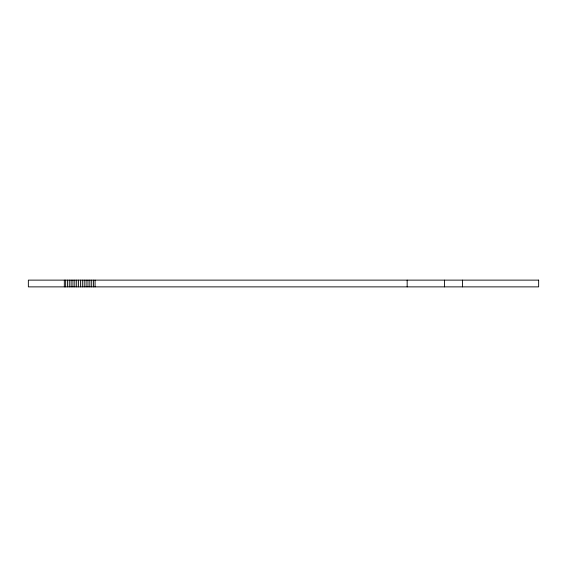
<?xml version="1.0" encoding="UTF-8"?>
<svg xmlns="http://www.w3.org/2000/svg" width="567" height="567" viewBox="0 0 567 567"><rect width="100%" height="100%" fill="white"/><g stroke="black" fill="none" stroke-linecap="round" stroke-linejoin="round"><path stroke-width="0.85" d="M462.466 280.126L462.466 286.874M444.471 280.126L444.471 286.874M407.163 280.126L407.163 286.874M95.079 280.126L95.079 286.874M93.548 280.126L93.548 286.874M91.698 280.126L91.698 286.874M89.841 280.126L89.841 286.874M87.97 280.126L87.97 286.874M86.092 280.126L86.092 286.874M84.207 280.126L84.207 286.874M82.328 280.126L82.328 286.874M80.443 280.126L80.443 286.874M78.558 280.126L78.558 286.874M76.687 280.126L76.687 286.874M74.816 280.126L74.816 286.874M72.952 280.126L72.952 286.874M71.102 280.126L71.102 286.874M69.266 280.126L69.266 286.874M67.452 280.126L67.452 286.874M65.644 280.126L65.644 286.874M64.333 280.126L64.333 286.874M538.65 280.126L28.35 280.126L28.35 286.874L538.65 286.874L538.65 280.126"/></g></svg>
